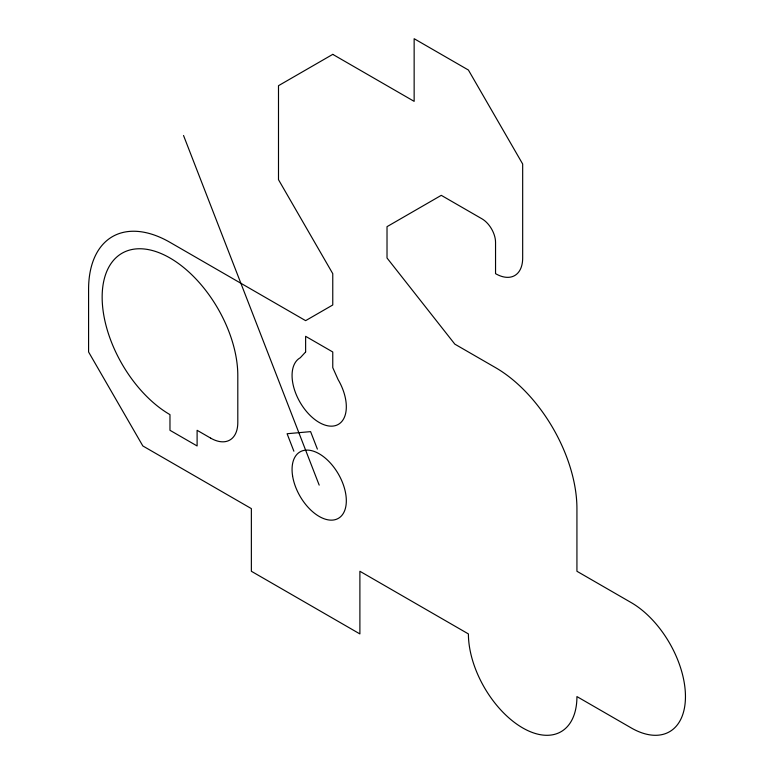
<?xml version="1.0" encoding="UTF-8"?>
<svg xmlns="http://www.w3.org/2000/svg" width="774" height="774" viewBox="0 0 774 774"><rect width="100%" height="100%" fill="white"/><g stroke="black" fill="none" stroke-linecap="round" stroke-linejoin="round"><path stroke-width="1.16" d="M317.379 449.113L310.597 431.631L287.096 433.73L293.878 451.203M183.535 135.498L319.188 485.124M305.624 351.977L300.273 357.762A38.371 22.156 60 0 0 299.925 402.064A38.371 22.156 60 0 0 338.461 424.316A38.371 22.156 60 0 0 338.112 379.608L332.762 367.64L332.762 351.977L305.624 336.313L305.624 351.977M332.762 54.364L278.495 85.691L278.495 179.674L332.762 273.657L332.762 304.985L305.624 320.649L169.97 242.33A115.103 66.458 60 0 0 88.584 289.321L88.584 351.977L142.842 445.959L251.366 508.615L251.366 571.27L359.891 633.925L359.891 571.27L468.405 633.925A76.732 44.302 60 0 0 522.673 727.908A76.732 44.302 60 0 0 576.93 696.581L631.197 727.908A76.732 44.302 60 0 0 685.454 696.581A76.732 44.302 60 0 0 631.197 602.598L576.93 571.27L576.93 508.615A115.103 66.458 60 0 0 495.544 367.64L454.841 344.149L387.019 257.994L387.019 226.666L441.277 195.338L481.979 218.829A19.186 11.078 60 0 1 495.544 242.33L495.544 273.657A38.371 22.156 60 0 0 522.673 257.994L522.673 164.011L468.405 70.028L414.148 38.7L414.148 101.355L332.762 54.364M210.673 438.132L197.109 430.296L197.109 445.959L169.97 430.296L169.97 414.632A95.918 55.38 60 0 1 102.149 297.158A95.918 55.38 60 0 1 169.97 257.994A95.918 55.38 60 0 1 237.802 375.477L237.802 422.469A38.371 22.156 60 0 1 210.673 438.132M292.553 475.671A38.371 22.156 60 0 0 336.961 519.054A38.371 22.156 60 0 0 328.07 460.636A38.371 22.156 60 0 0 292.553 475.671"/></g></svg>
